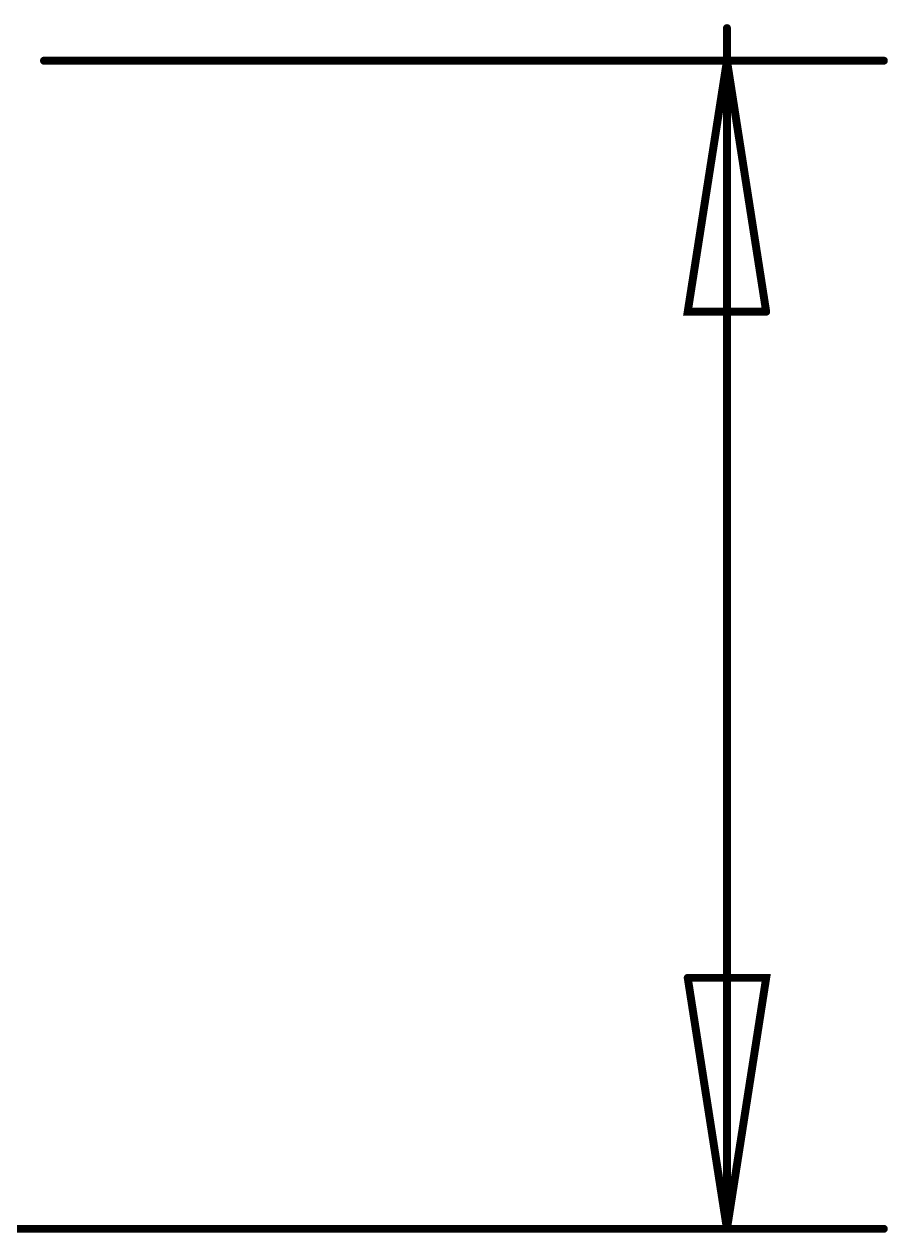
# Model space of a CAD drawing. Header units: millimetres. Extents: x 3362 to 3827, y -139 to 191.
# Drawn here: x 3614.36 to 3628.12, y 7.38 to 26.64 of the extents above; entities that cross this region are included whole.
import ezdxf

# ---------------------------------------------------------------- set-up
doc = ezdxf.new("R2010")
doc.units = ezdxf.units.MM
doc.header["$LTSCALE"] = 23.1
doc.layers.get('0').update_dxf_attribs({"linetype": 'CONTINUOUS'})

# ---------------------------------------------------------------- blocks, each defined once
blk = doc.blocks.new('PAD_R1')
at = {"const_width": 0.5}
blk.add_lwpolyline([(0.25, 0, 1), (-0.25, 0, 1)], format="xyb", close=True, dxfattribs=at)

msp = doc.modelspace()

# ---------------------------------------------------------------- linework, layer by layer
at = {"const_width": 0.127}
for points in [[(3625.554, 26.578), (3625.554, 26.059)], [(3614.671, 26.059), (3628.054, 26.059)], [(3625.554, 26.059), (3624.929, 22.059), (3626.179, 22.059)], [(3625.554, 26.059), (3625.554, 7.443)], [(3626.179, 22.059), (3625.554, 26.059)], [(3624.929, 11.443), (3625.554, 7.443)], [(3625.554, 7.443), (3626.179, 11.443), (3624.929, 11.443)], [(3571.773, 7.443), (3628.054, 7.443)]]:
    msp.add_lwpolyline(points, dxfattribs=at)

# ---------------------------------------------------------------- block references
at = {"xscale": 0.127, "yscale": 0.127}
for p in [(3625.554, 26.578), (3614.671, 26.059), (3625.554, 26.059), (3625.554, 26.059), (3625.554, 26.059), (3625.554, 26.059), (3628.054, 26.059), (3626.179, 22.059), (3626.179, 22.059), (3624.929, 11.443), (3624.929, 11.443), (3625.554, 7.443), (3625.554, 7.443), (3625.554, 7.443), (3628.054, 7.443)]:
    msp.add_blockref('PAD_R1', p, dxfattribs=at)

doc.saveas('drawing.dxf')
